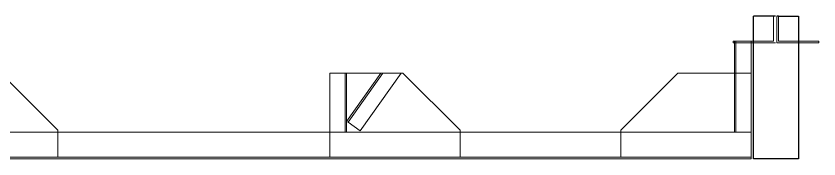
# Model space of a CAD drawing. Header units: inches. Extents: x -33163 to 19162, y -8858 to 30669.
# Drawn here: x -25429.3 to -25309.4, y -358.7 to -337.5 of the extents above; entities that cross this region are included whole.
import ezdxf

# ---------------------------------------------------------------- set-up
doc = ezdxf.new("R2010")
doc.units = ezdxf.units.IN
doc.layers.add('TRUSS_Geometry', color=12, linetype='Continuous')

msp = doc.modelspace()

# ---------------------------------------------------------------- linework, layer by layer
at = {"layer": 'TRUSS_Geometry', "lineweight": 18}
for points in [[(-25316.16851, -337.45165), (-25316.16851, -341.18497), (-25322.19518, -341.18497), (-25322.19518, -341.45165), (-25315.90184, -341.45165)], [(-25315.42185, -337.45165), (-25315.42185, -341.18497), (-25309.39518, -341.18497), (-25309.39518, -341.45165), (-25315.68851, -341.45165), (-25315.68851, -337.45165)]]:
    msp.add_lwpolyline(points, dxfattribs=at)
at = {"layer": 'TRUSS_Geometry', "lineweight": 25}
for points in [[(-25316.16851, -337.45165), (-25319.15518, -337.45165)], [(-25315.90184, -337.45165), (-25316.16851, -337.45165)], [(-25315.42185, -337.45165), (-25315.68851, -337.45165)], [(-25315.42185, -337.45165), (-25312.43518, -337.45165)]]:
    msp.add_lwpolyline(points, dxfattribs=at)
at = {"layer": 'TRUSS_Geometry'}
msp.add_lwpolyline([(-25312.43518, -337.45165), (-25312.43518, -358.73168), (-25319.15518, -358.73168), (-25319.15518, -337.45165)], dxfattribs=at)
at = {"layer": 'TRUSS_Geometry', "lineweight": 13}
for points in [[(-25321.81686, -354.73168), (-25322.03016, -354.73168), (-25322.03016, -341.18497)], [(-25321.81686, -341.18497), (-25321.81686, -354.73168), (-25319.52353, -354.73168), (-25319.52353, -341.18497)], [(-25442.52372, -358.46504), (-25442.52372, -354.46504), (-25442.52372, -349.71837), (-25442.52372, -345.93169), (-25434.25706, -345.93169), (-25431.75038, -345.93169), (-25431.59039, -345.93169), (-25423.05704, -354.46504), (-25423.05704, -358.46504)], [(-25380.18142, -345.93169), (-25380.18142, -354.73168), (-25382.47476, -354.73168), (-25382.47476, -345.93169)], [(-25382.47476, -358.46504), (-25382.47476, -354.46504), (-25382.47476, -349.71837), (-25382.47476, -345.93169), (-25374.2081, -345.93169), (-25371.70142, -345.93169), (-25371.54143, -345.93169), (-25363.00808, -354.46504), (-25363.00808, -358.46504)], [(-25380.18142, -354.73168), (-25379.96813, -354.73168), (-25379.96813, -345.93169)], [(-25379.72679, -353.25602), (-25379.96813, -353.14258), (-25374.84473, -345.93169)], [(-25374.527, -345.93169), (-25379.72679, -353.25602), (-25377.92941, -354.57244), (-25371.79008, -345.93169)], [(-25319.52353, -358.46504), (-25319.52353, -354.46504), (-25319.52353, -349.71837), (-25319.52353, -345.93169), (-25327.79019, -345.93169), (-25330.29686, -345.93169), (-25330.45685, -345.93169), (-25338.9902, -354.46504), (-25338.9902, -358.46504)], [(-25502.51873, -354.73168), (-25319.52851, -354.73168), (-25319.52851, -358.46504), (-25319.52851, -358.73168), (-25502.51873, -358.73168), (-25502.51873, -354.73168)], [(-25319.52851, -358.46504), (-25502.51873, -358.46504)]]:
    msp.add_lwpolyline(points, dxfattribs=at)

doc.saveas('drawing.dxf')
